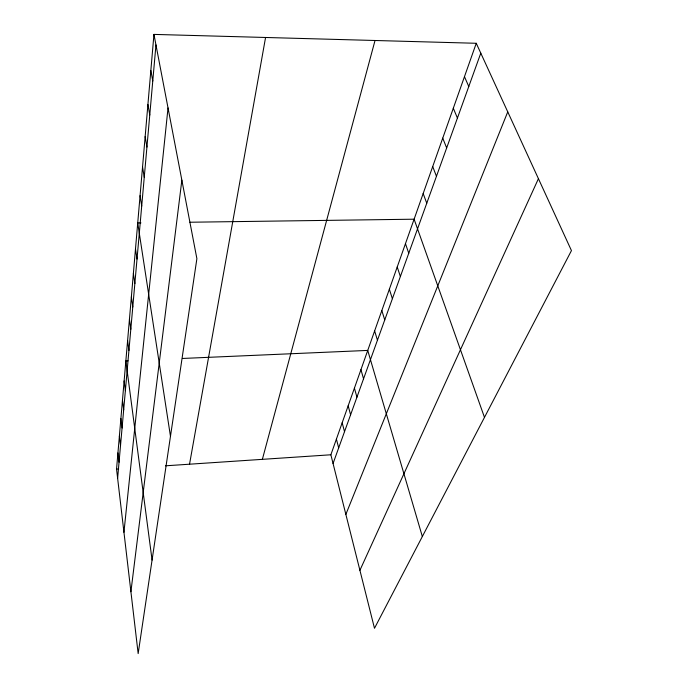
<?xml version="1.0" encoding="UTF-8"?>
<svg xmlns="http://www.w3.org/2000/svg" width="688" height="688" viewBox="0 0 688 688"><rect width="100%" height="100%" fill="white"/><g stroke="black" fill="none" stroke-linecap="round" stroke-linejoin="round"><path stroke-width="1.03" d="M153.949 34.4L196.888 258.679L138.159 653.6L116.547 469.07L153.949 34.4L476.259 43.284L571.453 250.604L374.487 628.282L330.868 454.777L476.259 43.284M117.622 478.298L155.961 44.935M123.943 532.263L168.027 107.947M130.909 591.732L181.856 180.187M189.535 464.202L265.568 37.479M262.369 459.343L375.029 40.489M333.061 463.497L480.792 53.148M345.858 514.4L507.753 111.869M359.91 570.309L538.429 178.674M116.547 469.07L118.68 468.932M165.464 465.81L330.868 454.777M127.994 360.822L125.852 360.916L152.074 560.066M182.38 358.465L367.736 350.416L422.337 536.537M140.937 222.895L137.72 222.938L170.469 436.321M189.905 222.233L414.099 219.197L484.481 417.384M464.469 76.652L468.777 86.507M453.315 108.222L457.417 118.061M442.745 138.142L446.658 147.946M432.709 166.539L436.45 176.3M423.172 193.526L426.758 203.235M405.464 243.655L408.749 253.253M397.217 266.987L400.373 276.507M389.348 289.261L392.384 298.712M381.823 310.546L384.747 319.929M374.633 330.911L377.437 340.216M360.942 369.671L363.548 378.813M354.423 388.109L356.934 397.174M348.171 405.8L350.596 414.778M342.168 422.785L344.516 431.668M336.406 439.099L338.677 447.897M150.844 70.477L152.77 81.012M147.92 104.481L149.769 114.991M145.151 136.577L146.931 147.051M142.545 166.926L144.248 177.358M140.068 195.676L141.711 206.047M135.493 248.824L137.024 259.058M133.377 273.446L134.848 283.594M131.356 296.881L132.784 306.951M129.439 319.223L130.815 329.208M127.607 340.543L128.931 350.441M124.124 380.971L125.379 390.681M122.473 400.141L123.685 409.756M120.899 418.485L122.077 428.005M119.385 436.063L120.529 445.48M117.932 452.91L119.041 462.233"/></g></svg>
